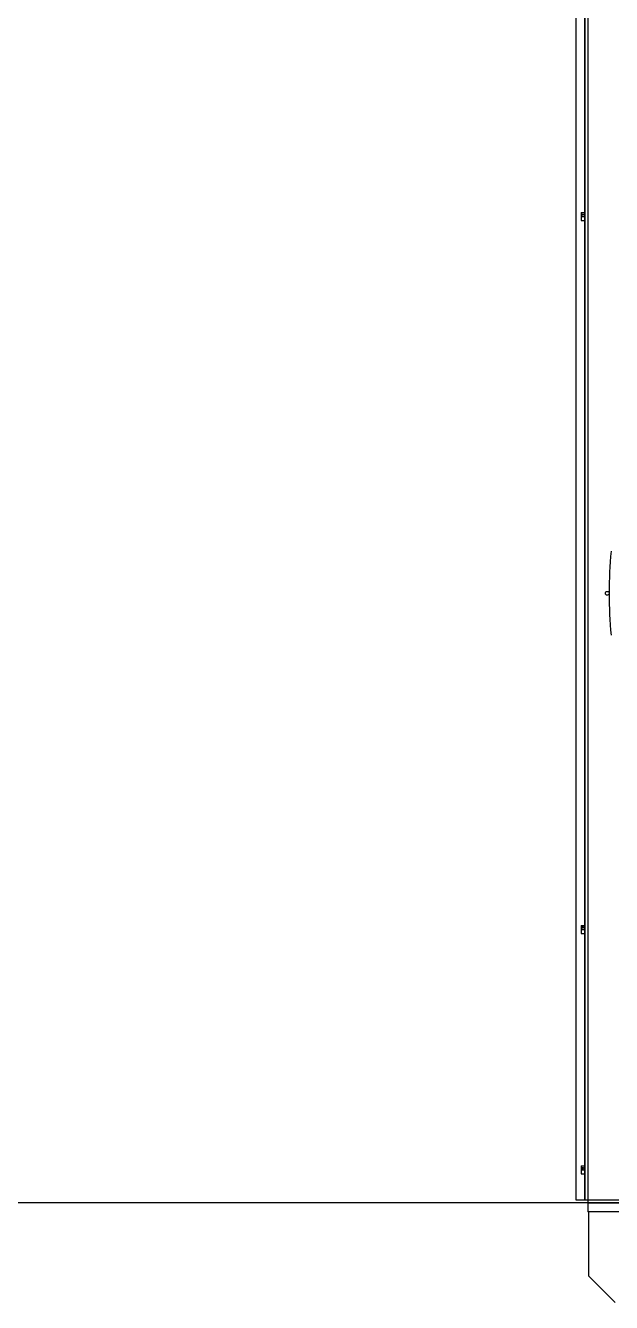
# Model space of a CAD drawing. Header units: metres. Extents: x -367 to 374, y -238 to 224.
# Drawn here: x 240.033 to 240.604, y 215.95 to 217.195 of the extents above; entities that cross this region are included whole.
import ezdxf
from ezdxf.enums import TextEntityAlignment as Align

# ---------------------------------------------------------------- set-up
doc = ezdxf.new("R2010")
doc.units = ezdxf.units.M
for name, color, linetype in [('ELE-ALIMENTADORES', 160, 'Continuous'), ('LA_BAU_BASES GERAIS_R00$0$ARQ-XREF-ATT', 8, 'Continuous'), ('LA_BAU_BASES GERAIS_R00$0$BASE', 253, 'Continuous'), ('LA_BAU_BASES GERAIS_R00$0$dutos', 31, 'Continuous')]:
    doc.layers.add(name, color=color, linetype=linetype)
doc.styles.add('LA_BAU_BASES GERAIS_R00$0$R60-125-RS', font='romans.shx', dxfattribs={"height": 0.19})
doc.styles.add('LA_BAU_BASES GERAIS_R00$0$R80-100-RS', font='romans.shx', dxfattribs={"height": 0.203})

# ---------------------------------------------------------------- blocks, each defined once
blk = doc.blocks.new('LA_BAU_BASES GERAIS_R00$0$A$C5BA41825')
at = {"layer": 'LA_BAU_BASES GERAIS_R00$0$dutos', "color": 251}
for p, q in [((-26.1801, 38.1096), (-26.1801, 40.2945)), ((-26.1714, 38.1096), (-26.1714, 40.2945)), ((-26.1688, 40.2971), (-26.1688, 38.1071)), ((-26.1717, 39.0743), (-26.1717, 39.3298)), ((-26.1752, 39.073), (-26.1752, 39.0691)), ((-26.1752, 39.073), (-26.1721, 39.073)), ((-26.1752, 39.0715), (-26.1732, 39.0715)), ((-26.1732, 39.0706), (-26.1732, 39.0715)), ((-26.1721, 39.0743), (-26.1721, 39.0638)), ((-26.1721, 39.0743), (-26.1714, 39.0743)), ((-26.1752, 39.0706), (-26.1732, 39.0706)), ((-26.1752, 39.0691), (-26.1752, 39.0651)), ((-26.1752, 39.0691), (-26.1721, 39.0691)), ((-26.1752, 39.0651), (-26.1721, 39.0651)), ((-26.1721, 39.0638), (-26.1714, 39.0638)), ((-26.1717, 38.3789), (-26.1717, 39.0638)), ((-26.1752, 38.3776), (-26.1752, 38.3737)), ((-26.1752, 38.3776), (-26.1721, 38.3776)), ((-26.1752, 38.3761), (-26.1732, 38.3761)), ((-26.1752, 38.3752), (-26.1732, 38.3752)), ((-26.1752, 38.3737), (-26.1752, 38.3697)), ((-26.1752, 38.3737), (-26.1721, 38.3737)), ((-26.1732, 38.3752), (-26.1732, 38.3761)), ((-26.1721, 38.3789), (-26.1721, 38.3684)), ((-26.1721, 38.3789), (-26.1714, 38.3789)), ((-26.1752, 38.3697), (-26.1721, 38.3697)), ((-26.1721, 38.3684), (-26.1714, 38.3684)), ((-26.1717, 38.1444), (-26.1717, 38.3684)), ((-26.1752, 38.1431), (-26.1752, 38.1392)), ((-26.1752, 38.1431), (-26.1721, 38.1431)), ((-26.1752, 38.1416), (-26.1732, 38.1416)), ((-26.1752, 38.1407), (-26.1732, 38.1407)), ((-26.1752, 38.1392), (-26.1752, 38.1352)), ((-26.1752, 38.1392), (-26.1721, 38.1392)), ((-26.1732, 38.1407), (-26.1732, 38.1416)), ((-26.1721, 38.1444), (-26.1721, 38.1339)), ((-26.1721, 38.1444), (-26.1714, 38.1444)), ((-26.1752, 38.1352), (-26.1721, 38.1352)), ((-26.1721, 38.1339), (-26.1714, 38.1339)), ((-26.1717, 38.1096), (-26.1717, 38.1339)), ((-28.5687, 38.1075), (-22.755, 38.1075)), ((-26.1717, 38.1096), (-26.1801, 38.1096)), ((-25.1094, 38.1096), (-26.1714, 38.1096)), ((-25.1119, 38.1071), (-26.1688, 38.1071)), ((-26.1688, 38.1068), (-26.1688, 38.0983)), ((-26.1362, 38.1068), (-26.1688, 38.1068)), ((-25.1119, 38.0983), (-26.1688, 38.0983)), ((-26.1681, 38.0983), (-26.1681, 38.0359)), ((-26.1421, 38.0099), (-26.1681, 38.0359))]:
    blk.add_line(p, q, dxfattribs=at)
blk.add_circle((-26.1499, 38.7016), 0.00185, dxfattribs=at)
for start, end in [(174.5928, 179.9557), (180.0443, 185.4072)]:
    blk.add_arc((-25.7139, 38.7016), 0.4342, start, end, dxfattribs=at)
blk = doc.blocks.new('LA_BAU_BASES GERAIS_R00')
at = {"layer": 'LA_BAU_BASES GERAIS_R00$0$ARQ-XREF-ATT'}
blk.add_blockref('LA_BAU_BASES GERAIS_R00$0$A$C5BA41825', (266.75, 177.94), dxfattribs=at)
at = {"layer": 'LA_BAU_BASES GERAIS_R00$0$BASE', "style": 'LA_BAU_BASES GERAIS_R00$0$R60-125-RS'}
for p in [(242.7816, 218.9192), (358.6366, 192.9642)]:
    blk.add_attdef('S', text='', height=0.19, rotation=90, dxfattribs=at).set_placement(p, align=Align.MIDDLE_CENTER)
at = {"layer": 'LA_BAU_BASES GERAIS_R00$0$BASE', "style": 'LA_BAU_BASES GERAIS_R00$0$R80-100-RS'}
blk.add_attdef('ACESSO', text='', height=0.203, dxfattribs=at).set_placement((365.9223, 191.9868), align=Align.TOP_CENTER)
at = {"layer": 'LA_BAU_BASES GERAIS_R00$0$BASE', "style": 'LA_BAU_BASES GERAIS_R00$0$R60-125-RS'}
blk.add_attdef('S', text='', height=0.19, dxfattribs=at).set_placement((266.1142, 180.9134), align=Align.MIDDLE_CENTER)

msp = doc.modelspace()

# ---------------------------------------------------------------- block references
at = {"layer": 'ELE-ALIMENTADORES', "color": 2}
msp.add_blockref('LA_BAU_BASES GERAIS_R00', (0, 0), dxfattribs=at)

doc.saveas('drawing.dxf')
